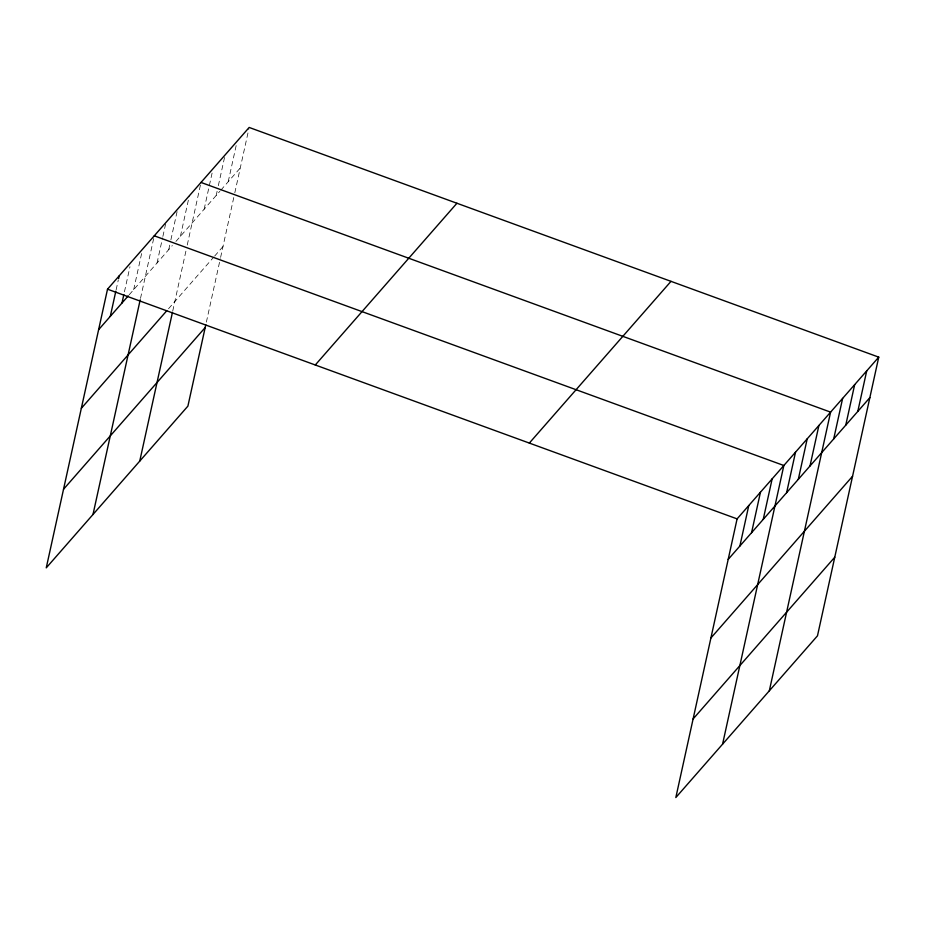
<?xml version="1.0" encoding="UTF-8"?>
<svg xmlns="http://www.w3.org/2000/svg" width="925" height="925" viewBox="0 0 925 925"><rect width="100%" height="100%" fill="white"/><g stroke="black" fill="none" stroke-linecap="round" stroke-linejoin="round"><path stroke-width="0.69" stroke-dasharray="4.62 3.47" d="M116.134 289.814L118.284 280.044M124.436 291.849L129.974 266.701M133.674 289.675L142.277 250.559M140.507 298.393L153.955 237.216M157.042 262.989L162.569 237.841M162.881 236.442L165.644 223.873M168.732 249.646L170.57 241.263M170.882 239.864L177.334 210.53M180.421 236.303L189.324 195.788M172.744 310.997L186.341 249.16M187.255 245.021L200.702 183.844M204.148 209.212L212.75 170.096M216.184 195.464L217.109 191.278M218.335 185.682L225.099 154.949M228.221 181.716L236.823 142.6M206.367 322.131L220.312 258.711M220.613 257.358L233.898 196.921M234.811 192.793L248.871 128.852M129.176 294.809L172.327 245.541M175.923 241.437L219.896 191.232M220.821 190.18L240.269 167.968M168.535 308.73L213.721 257.138M214.646 256.075L222.983 246.559"/><path stroke-width="1.39" d="M878.75 357.142L737.098 518.879L675.828 797.547L817.48 635.81L878.75 357.142L249.172 127.453L107.52 289.19L46.25 567.857L187.902 406.121L205.778 324.837M110.295 316.362L115.822 291.213M118.597 278.645L119.209 275.847M121.984 303.018L123.823 294.636M92.997 514.485L140.207 299.769M139.744 461.113L172.455 312.349M739.873 546.051L748.776 505.536M751.562 532.707L760.466 492.192M763.241 519.364L772.155 478.849M722.575 744.174L783.845 465.506L154.267 235.817M786.62 492.678L795.523 452.163M798.31 479.335L807.213 438.82M809.988 465.992L818.903 425.477M769.322 690.802L830.592 412.134L201.014 182.445M833.714 438.901L842.629 398.386M845.762 425.153L854.665 384.638M857.799 411.405L866.713 370.89M98.605 329.705L128.274 295.838M81.331 408.295L166.731 310.788M63.524 489.267L205.188 327.531M315.275 364.993L456.938 203.246M529.331 443.087L670.995 281.35M728.183 559.394L869.847 397.658M710.909 637.984L852.561 476.248M693.103 718.956L834.755 557.22M107.52 289.19L737.098 518.879"/></g></svg>
